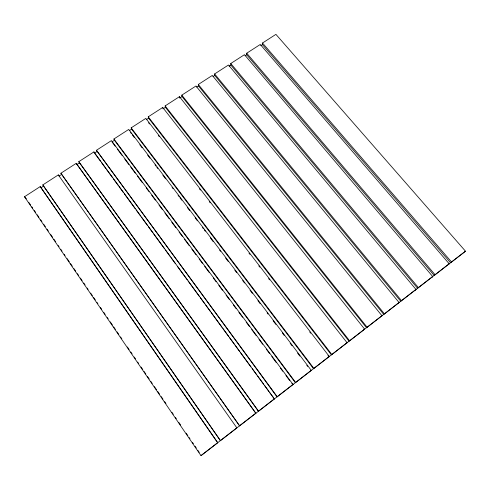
<?xml version="1.0" encoding="UTF-8"?>
<svg xmlns="http://www.w3.org/2000/svg" width="490" height="490" viewBox="0 0 490 490"><rect width="100%" height="100%" fill="white"/><g stroke="black" fill="none" stroke-linecap="round" stroke-linejoin="round"><path stroke-width="0.73" d="M449.201 263.798L434.189 275.46L246.709 54.77L246.733 53.208L260.276 44.461L449.201 263.798L448.264 264.582M465.5 251.205L450.592 262.781L262.438 44.602L262.524 43.01L275.919 34.361L465.5 251.205L200.974 455.639L24.5 196.747L40.198 186.604L41.068 187.695L217.762 442.727L200.974 455.639M76.226 163.335L255.835 413.241L76.226 163.335L60.889 173.239L239.598 425.853L60.889 173.239M274.559 398.774L258.438 411.294L78.767 161.694L93.921 151.906L274.394 398.958L269.874 392.784M293.038 384.491L277.034 396.918L96.438 150.283L111.42 140.606L293.038 384.491L292.787 384.748L291.875 383.517M311.279 370.391L295.397 382.727L114.44 140.269L113.901 139.001L128.717 129.434L311.279 370.391L310.942 370.71M329.286 356.475L313.52 368.725L131.632 129.158L131.173 127.847L145.818 118.39L329.286 356.475L328.87 356.855L327.939 355.642M347.067 342.731L331.412 354.895L148.629 118.17L148.243 116.822L162.723 107.469L347.067 342.731L346.571 343.178M364.627 329.164L349.082 341.236L165.436 107.304L165.124 105.92L179.438 96.677L364.627 329.164L364.052 329.666M381.961 315.762L366.532 327.749L182.053 96.561L181.808 95.14L195.969 86.001L381.961 315.762L381.312 316.326M399.087 302.532L383.762 314.433L198.487 85.94L198.315 84.482L212.311 75.442L399.087 302.532L398.358 303.151M415.998 289.461L400.777 301.283L214.743 75.436L214.632 73.941L228.481 64.999L415.998 289.461L415.202 290.135M432.701 276.55L417.59 288.292L230.815 65.041L230.772 63.516L244.467 54.672L432.701 276.55L431.831 277.285M220.414 440.62L236.872 427.899L58.316 174.906L42.801 184.926L220.414 440.62L42.801 184.926M239.592 425.792L255.835 413.241M41.068 187.695L43.659 186.022M61.667 174.385L59.106 176.039L58.316 174.906M76.93 164.518L79.46 162.882M97.051 151.508L94.552 153.125L93.921 151.906M114.44 140.269L111.965 141.867L115.162 146.161M129.189 130.732L131.632 129.158M146.216 119.731L148.629 118.17M163.642 108.462L165.436 107.304M180.283 97.706L182.053 96.561M196.735 87.073L198.487 85.94M213.009 76.556L214.743 75.436M229.1 66.15L230.815 65.041M245.018 55.86L246.709 54.77M260.76 45.686L262.438 44.602M24.5 196.747L26.38 198.836M262.524 43.01L451.541 261.991M246.733 53.208L435.071 274.719M230.772 63.516L418.399 287.606M214.632 73.941L401.512 300.652M198.315 84.482L384.423 313.863M181.808 95.14L367.114 327.24M165.124 105.92L349.591 340.783M148.243 116.822L331.84 354.503M148.55 122.763L149.481 123.976M158.362 135.497L159.293 136.71M199.467 188.864L200.404 190.077M209.279 201.604L210.216 202.817M248.987 253.152L249.925 254.365M258.8 265.886L259.731 267.099M268.606 278.626L269.543 279.839M309.717 331.993L310.654 333.206M131.173 127.847L313.863 368.394M130.573 132.563L131.492 133.782M132.416 135.001L134.26 137.433M139.797 144.746L142.106 147.79M147.643 155.097L149.946 158.141M155.024 164.842L155.942 166.061M156.867 167.28L157.786 168.499M162.864 175.2L165.632 178.85M172.088 187.382L173.013 188.595M178.084 195.296L179.009 196.514M179.934 197.733L181.778 200.171M187.315 207.478L189.618 210.522M195.155 217.836L197.464 220.88M202.535 227.581L203.46 228.799M204.379 230.012L205.304 231.231M210.375 237.932L213.144 241.588M219.606 250.114L220.525 251.333M225.602 258.034L228.371 261.685M234.826 270.217L236.67 272.648M242.673 280.568L244.516 283.006M250.053 290.313L252.356 293.357M257.893 300.67L260.202 303.714M267.117 312.853L268.042 314.066M273.114 320.766L275.882 324.423M282.344 332.949L284.188 335.387M290.184 343.306L292.028 345.738M297.565 353.051L299.874 356.095M306.789 365.234L307.714 366.447M113.901 139.001L295.654 382.47M117.447 149.223L122.016 155.361M124.754 159.042L128.864 164.56M130.689 167.01L135.252 173.148M137.537 176.21L142.106 182.347M146.216 187.866L148.954 191.547M151.692 195.228L155.348 200.134M158.999 205.041L162.196 209.334M164.934 213.015L169.044 218.534M171.782 222.215L175.892 227.734M179.089 232.027L182.286 236.321M184.571 239.383L189.134 245.521M191.878 249.202L195.988 254.72M199.179 259.014L202.376 263.308M204.661 266.37L209.224 272.507M213.334 278.026L216.078 281.707M218.816 285.388L222.466 290.294M226.123 295.201L229.32 299.494M233.43 305.013L236.168 308.694M238.906 312.375L242.562 317.281M246.213 322.187L249.41 326.481M251.689 329.543L256.258 335.681M258.996 339.362L262.652 344.268M266.303 349.174L269.5 353.468M271.785 356.53L276.348 362.667M280.458 368.186L282.742 371.255M285.94 375.548L289.59 380.454M96.438 150.283L277.211 396.722M94.999 153.744L100.426 161.155M101.326 162.392L105.846 168.566M106.753 169.803L112.627 177.833M113.527 179.071L118.047 185.245M118.954 186.482L123.468 192.656M124.374 193.893L135.215 208.716M136.122 209.953L140.642 216.127M141.543 217.364L147.417 225.394M148.323 226.631L152.843 232.805M153.744 234.042L164.591 248.865M165.491 250.102L170.012 256.276M170.918 257.513L175.432 263.687M177.692 266.781L187.186 279.747M188.087 280.984L199.381 296.425M200.288 297.663L204.808 303.837M205.708 305.074L210.228 311.248M211.135 312.485L221.976 327.308M222.883 328.545L228.757 336.575M229.657 337.812L234.177 343.986M235.084 345.223L239.598 351.397M240.504 352.635L250.898 366.839M252.252 368.694L256.772 374.868M257.673 376.106L263.553 384.136M264.453 385.373L268.973 391.547M78.767 161.694L258.524 411.165M40.198 186.604L217.652 442.752M28.892 202.517L30.564 204.973M31.819 206.817L32.652 208.042M34.325 210.498L35.58 212.335M37.252 214.792L38.931 217.242M40.639 219.753L41.926 221.633M43.635 224.144L45.343 226.656M47.058 229.167L48.339 231.047M50.482 234.183L52.62 237.325M53.906 239.206L55.615 241.717M58.181 245.478L59.033 246.733M60.742 249.239L62.022 251.113M64.159 254.249L65.011 255.498M67.148 258.628L69.28 261.758M70.566 263.638L72.269 266.144M73.978 268.649L75.687 271.154M77.395 273.659L78.676 275.533M80.385 278.038L82.093 280.543M83.796 283.049L85.082 284.929M87.214 288.059L88.065 289.308M90.632 293.069L92.341 295.574M93.621 297.448L95.323 299.954M97.032 302.459L97.89 303.714M100.45 307.469L101.73 309.349M103.868 312.479L105.148 314.36M107.285 317.489L108.137 318.745M110.275 321.875L112.406 325.005M113.686 326.885L115.395 329.39M117.104 331.895L118.813 334.401M120.528 336.912L121.814 338.798M127.382 346.963L129.097 349.48M130.806 351.991L132.092 353.878M134.236 357.02L135.522 358.901M137.659 362.043L138.517 363.298M141.089 367.071L142.804 369.583M144.091 371.469L145.799 373.98M147.515 376.491L149.23 379.009M150.945 381.52L152.231 383.407M154.368 386.549L156.512 389.691M157.798 391.571L159.513 394.089M161.222 396.6L162.937 399.111M164.658 401.641L165.951 403.533M171.984 412.378L173.276 414.271M175.426 417.431L176.29 418.693M178.875 422.484L180.596 425.008M186.188 433.209L187.872 435.677M189.14 437.533L189.979 438.771M192.509 442.482L193.354 443.72M195.038 446.194L196.306 448.044M197.991 450.518L199.258 452.374M162.723 107.469L163.048 108.847M179.438 96.677L179.689 98.086"/></g></svg>
